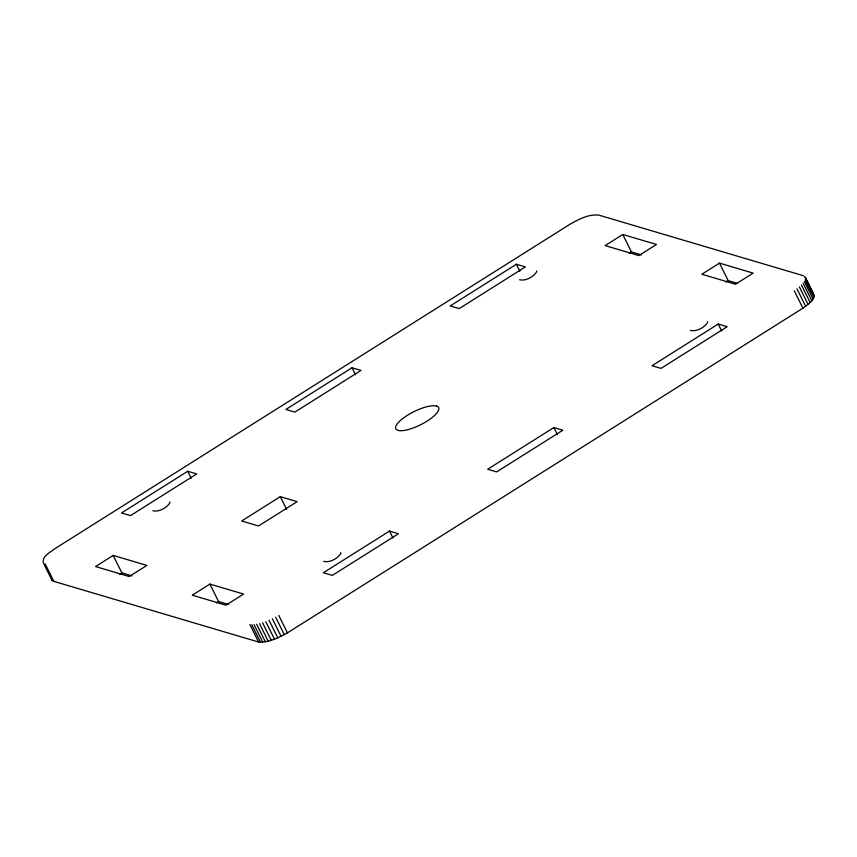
<?xml version="1.0" encoding="UTF-8"?>
<svg xmlns="http://www.w3.org/2000/svg" width="857" height="857" viewBox="0 0 857 857"><rect width="100%" height="100%" fill="white"/><g stroke="black" fill="none" stroke-linecap="round" stroke-linejoin="round"><path stroke-width="1.29" d="M51.516 578.271A23.9 7.349 -26.4 0 0 53.841 581.357L258.578 642.022C268.894 642.707 278.632 637.683 287.438 632.852L802.913 308.188C807.208 304.749 814.118 301.161 814 294.904L805.334 277.443M187.704 471.275L121.523 512.957L130.51 515.614L196.681 473.932L187.704 471.275L191.175 478.26M352.045 367.76L285.874 409.442L294.851 412.11L361.033 370.428L352.045 367.76L355.516 374.745M516.396 264.256L450.214 305.938L459.202 308.595L525.373 266.913L516.396 264.256L519.867 271.24M113.199 555.432L95.556 566.552L129.236 576.536L146.89 565.416L113.199 555.432L121.876 572.904L131.849 575.861M622.782 234.486L605.138 245.595L638.819 255.579L656.473 244.459L622.782 234.486L631.459 251.947L641.432 254.904M119.669 574.286L121.876 572.904M629.252 253.34L631.459 251.947M280.293 496.664L241.685 520.981L258.535 525.973L297.133 501.656L280.293 496.664L286.656 509.476M209.901 584.088L192.257 595.197L225.937 605.181L243.592 594.062L209.901 584.088L218.567 601.55L228.551 604.506M719.484 263.131L701.84 274.251L735.52 284.224L753.174 273.115L719.484 263.131L728.15 280.603L736.891 283.185M216.371 602.942L218.567 601.55M725.943 281.985L728.15 280.603M389.528 531.072L323.346 572.755L332.323 575.411L398.505 533.729L389.528 531.072L392.988 538.057M553.868 427.557L487.687 469.24L496.674 471.896L562.856 430.225L553.868 427.557L557.339 434.542M718.22 324.042L652.038 365.725L661.015 368.392L727.197 326.71L718.22 324.042L721.68 331.038M803.641 275.793L598.904 215.139C588.491 213.918 578.561 219.424 569.776 224.384L54.655 548.834C50.359 552.272 41.929 556.193 43.289 562.728L51.956 580.189M690.528 330.406C696.655 331.916 704.347 327.62 707.646 322.382L707.475 321.621M519.578 279.768C525.716 281.267 533.397 276.972 536.707 271.744L536.525 270.973M323.775 561.399C329.913 562.899 337.604 558.603 340.904 553.376L340.732 552.604M152.835 510.751C158.974 512.261 166.654 507.955 169.965 502.727L169.782 501.956M804.712 276.49L813.389 293.962M805.484 278.611L814.15 296.072M805.152 279.993L813.818 297.454M804.359 281.546L813.025 299.007M803.105 283.238L811.783 300.7M801.434 285.038L810.111 302.5M799.377 286.913L808.044 304.385M796.956 288.82L805.634 306.292M794.246 290.727L802.913 308.188M278.771 615.39L287.438 632.852M275.633 617.169L284.31 634.63M272.387 618.829L281.053 636.29M269.077 620.339L277.754 637.801M265.788 621.657L274.454 639.129M262.574 622.771L271.24 640.233M259.51 623.65L268.177 641.122M256.661 624.282L265.327 641.743M254.068 624.646L262.735 642.107M251.808 624.732L260.474 642.204M249.912 624.549L258.578 642.022M45.175 563.895L53.841 581.357M436.513 406.068L433.321 405.725A23.9 7.349 -26.4 0 0 407.386 415.313A23.9 7.349 -26.4 0 0 396.03 429.218L397.916 430.385A23.9 7.349 -26.4 0 0 427.043 421.141A23.9 7.349 -26.4 0 0 436.513 406.068"/></g></svg>
